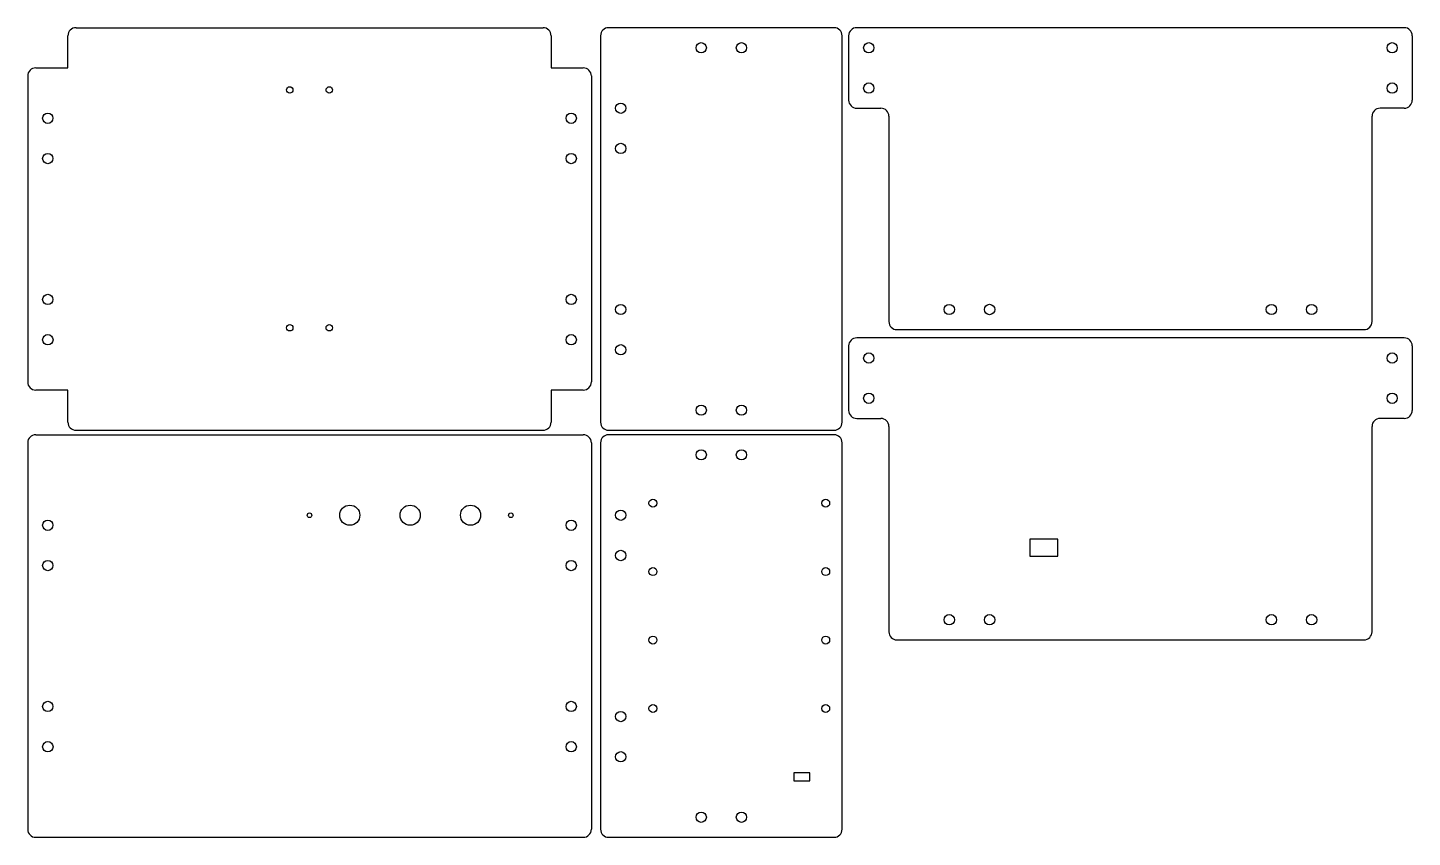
# Model space of a CAD drawing. Header units: inches. Extents: x 0.3 to 34.6, y 0.2 to 20.4.
import ezdxf

# ---------------------------------------------------------------- set-up
doc = ezdxf.new("R2010")
doc.units = ezdxf.units.IN
doc.header["$MEASUREMENT"] = 0
doc.layers.add('Inside', color=1, linetype='Continuous')

msp = doc.modelspace()

# ---------------------------------------------------------------- linework, layer by layer
at = {"linetype": 'Continuous', "lineweight": 25}
for p, q in [((1.453, 20.358), (13.053, 20.358)), ((20.282, 20.358), (14.682, 20.358)), ((34.444, 20.358), (20.844, 20.358)), ((1.253, 19.358), (1.253, 20.158)), ((13.253, 20.158), (13.253, 19.358)), ((14.482, 20.158), (14.482, 10.558)), ((20.482, 10.558), (20.482, 20.158)), ((20.644, 20.158), (20.644, 18.558)), ((34.644, 20.158), (34.644, 18.558)), ((0.453, 19.358), (1.253, 19.358)), ((13.253, 19.358), (14.053, 19.358)), ((0.253, 19.158), (0.253, 11.558)), ((14.253, 19.158), (14.253, 11.558)), ((20.844, 18.358), (21.444, 18.358)), ((34.444, 18.358), (33.844, 18.358)), ((21.644, 18.158), (21.644, 13.058)), ((33.644, 13.058), (33.644, 18.158)), ((21.844, 12.858), (33.444, 12.858)), ((20.644, 12.453), (20.644, 10.853)), ((34.444, 12.653), (20.844, 12.653)), ((34.644, 12.453), (34.644, 10.853)), ((1.253, 11.358), (0.453, 11.358)), ((1.253, 10.558), (1.253, 11.358)), ((13.253, 11.358), (13.253, 10.558)), ((14.053, 11.358), (13.253, 11.358)), ((1.453, 10.358), (13.053, 10.358)), ((14.682, 10.358), (20.282, 10.358)), ((20.844, 10.653), (21.444, 10.653)), ((21.644, 10.453), (21.644, 5.353)), ((33.644, 5.353), (33.644, 10.453)), ((34.444, 10.653), (33.844, 10.653)), ((0.253, 10.048), (0.253, 0.448)), ((0.453, 10.248), (14.053, 10.248)), ((14.253, 10.048), (14.253, 0.448)), ((14.482, 10.048), (14.482, 0.448)), ((20.282, 10.248), (14.682, 10.248)), ((20.482, 0.448), (20.482, 10.048)), ((21.844, 5.153), (33.444, 5.153)), ((0.453, 0.248), (14.053, 0.248)), ((14.682, 0.248), (20.282, 0.248))]:
    msp.add_line(p, q, dxfattribs=at)
for centre, start, end in [((1.453, 20.158), 90, 180), ((13.053, 20.158), 0, 90), ((14.682, 20.158), 90, 180), ((20.282, 20.158), 0, 90), ((20.844, 20.158), 90, 180), ((34.444, 20.158), 0, 90), ((0.453, 19.158), 90, 180), ((14.053, 19.158), 0, 90), ((20.844, 18.558), 180, 270), ((21.444, 18.158), 0, 90), ((33.844, 18.158), 90, 180), ((34.444, 18.558), 270, 0), ((21.844, 13.058), 180, 270), ((33.444, 13.058), 270, 0), ((20.844, 12.453), 90, 180), ((34.444, 12.453), 0, 90), ((0.453, 11.558), 180, 270), ((14.053, 11.558), 270, 0), ((20.844, 10.853), 180, 270), ((34.444, 10.853), 270, 0), ((1.453, 10.558), 180, 270), ((13.053, 10.558), 270, 0), ((14.682, 10.558), 180, 270), ((20.282, 10.558), 270, 0), ((21.444, 10.453), 0, 90), ((33.844, 10.453), 90, 180), ((0.453, 10.048), 90, 180), ((14.053, 10.048), 0, 90), ((14.682, 10.048), 90, 180), ((20.282, 10.048), 0, 90), ((21.844, 5.353), 180, 270), ((33.444, 5.353), 270, 0), ((0.453, 0.448), 180, 270), ((14.053, 0.448), 270, 0), ((14.682, 0.448), 180, 270), ((20.282, 0.448), 270, 0)]:
    msp.add_arc(centre, 0.2, start, end, dxfattribs=at)
at = {"layer": 'Inside', "linetype": 'Continuous', "lineweight": 25}
for p, q in [((25.144, 7.653), (25.144, 7.233)), ((25.844, 7.653), (25.144, 7.653)), ((25.844, 7.233), (25.844, 7.653)), ((25.144, 7.233), (25.844, 7.233)), ((19.682, 1.848), (19.282, 1.848)), ((19.282, 1.848), (19.282, 1.648)), ((19.682, 1.648), (19.682, 1.848)), ((19.282, 1.648), (19.682, 1.648))]:
    msp.add_line(p, q, dxfattribs=at)
for centre, radius in [((16.982, 19.858), 0.128), ((17.982, 19.858), 0.128), ((21.144, 19.858), 0.128), ((34.144, 19.858), 0.128), ((21.144, 18.858), 0.128), ((34.144, 18.858), 0.128), ((6.761, 18.811), 0.0807), ((7.745, 18.811), 0.0807), ((0.753, 18.108), 0.128), ((13.753, 18.108), 0.128), ((14.982, 18.358), 0.128), ((0.753, 17.108), 0.128), ((13.753, 17.108), 0.128), ((14.982, 17.358), 0.129), ((0.753, 13.608), 0.128), ((13.753, 13.608), 0.128), ((14.982, 13.358), 0.128), ((23.144, 13.358), 0.128), ((24.144, 13.358), 0.129), ((31.144, 13.358), 0.128), ((32.144, 13.358), 0.128), ((0.753, 12.608), 0.129), ((6.761, 12.905), 0.0807), ((7.745, 12.905), 0.0807), ((13.753, 12.608), 0.129), ((14.982, 12.358), 0.128), ((21.144, 12.153), 0.128), ((34.144, 12.153), 0.128), ((21.144, 11.153), 0.128), ((34.144, 11.153), 0.128), ((16.982, 10.858), 0.128), ((17.982, 10.858), 0.128), ((16.982, 9.748), 0.128), ((17.982, 9.748), 0.128), ((15.782, 8.548), 0.0984), ((20.074, 8.548), 0.0984), ((7.253, 8.248), 0.0575), ((8.253, 8.248), 0.25), ((9.753, 8.248), 0.25), ((11.253, 8.248), 0.25), ((12.253, 8.248), 0.0575), ((14.982, 8.248), 0.128), ((0.753, 7.998), 0.128), ((13.753, 7.998), 0.128), ((14.982, 7.248), 0.129), ((0.753, 6.998), 0.128), ((13.753, 6.998), 0.128), ((15.782, 6.848), 0.0984), ((20.074, 6.848), 0.0984), ((23.144, 5.653), 0.128), ((24.144, 5.653), 0.129), ((31.144, 5.653), 0.128), ((32.144, 5.653), 0.128), ((15.782, 5.148), 0.0984), ((20.074, 5.148), 0.0984), ((0.753, 3.498), 0.128), ((13.753, 3.498), 0.128), ((15.782, 3.448), 0.0984), ((20.074, 3.448), 0.0984), ((14.982, 3.248), 0.128), ((0.753, 2.498), 0.129), ((13.753, 2.498), 0.129), ((14.982, 2.248), 0.128), ((16.982, 0.748), 0.128), ((17.982, 0.748), 0.128)]:
    msp.add_circle(centre, radius, dxfattribs=at)

doc.saveas('drawing.dxf')
